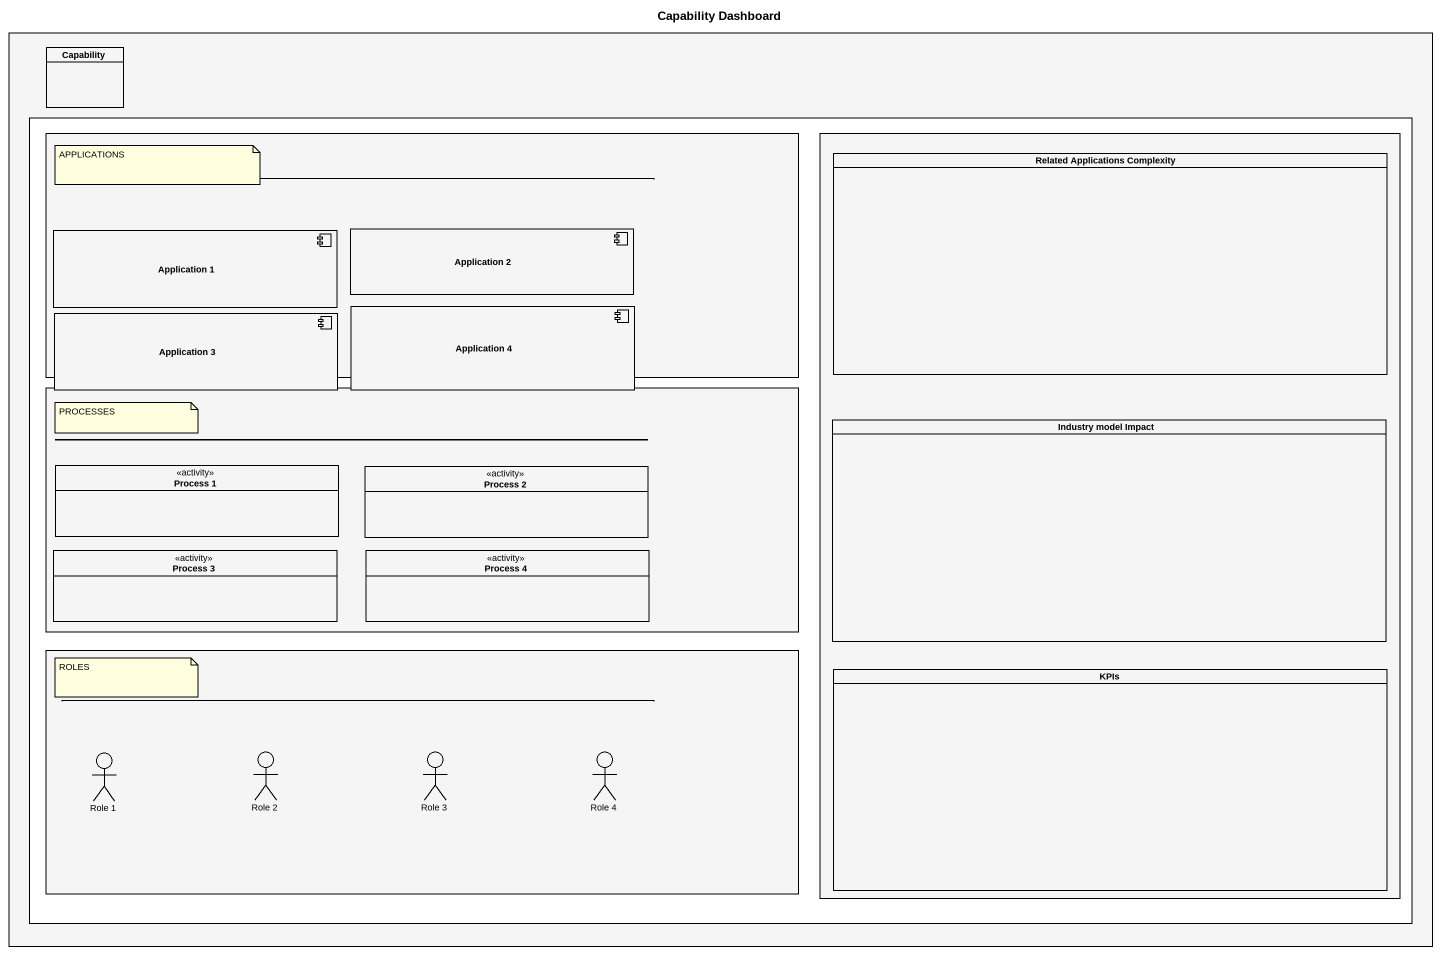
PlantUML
@startuml
title Capability Dashboard
allowmixing
hide circle
hide empty members
rectangle " " as rectangle1 #F5F5F5 {
  class Capability #F5F5F5
  rectangle " " as rectangle2 #FFFFFF {
    rectangle " " as rectangle3 #F5F5F5 {
      rectangle " " as rectangle5 #696969
      component "Application 1" as Application_1 #F5F5F5
      component "Application 2" as Application_2 #F5F5F5
    }
    rectangle " " as rectangle4 #F5F5F5 {
      class "Related Applications Complexity" as Related_Applications #F5F5F5
      class "Industry model Impact" as Industry_model_Impact #F5F5F5
      class KPIs #F5F5F5
    }
    component "Application 3" as Application_3 #F5F5F5
    component "Application 4" as Application_4 #F5F5F5
    rectangle " " as rectangle6 #F5F5F5 {
      rectangle " " as rectangle7 #696969
      class "Process 1" as Process_1 <<activity>> #F5F5F5
      class "Process 2" as Process_2 <<activity>> #F5F5F5
      class "Process 3" as Process_3 <<activity>> #F5F5F5
      class "Process 4" as Process_4 <<activity>> #F5F5F5
    }
    rectangle " " as rectangle8 #F5F5F5 {
      rectangle " " as rectangle9 #696969
      actor "Role 1" as Role_1 #F5F5F5
      actor "Role 2" as Role_2 #F5F5F5
      actor "Role 3" as Role_3 #F5F5F5
      actor "Role 4" as Role_4 #F5F5F5
    }
  }
}
note as N1
  APPLICATIONS
end note
note as N2
  PROCESSES
end note
note as N3
  ROLES
end note
@enduml
